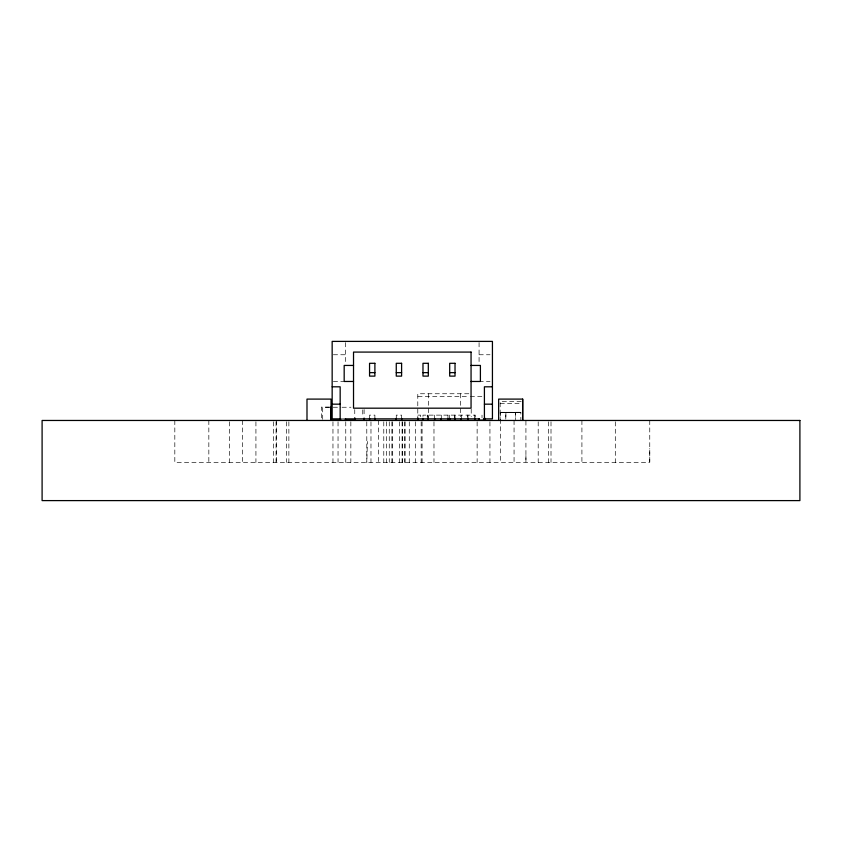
<?xml version="1.0" encoding="UTF-8"?>
<svg xmlns="http://www.w3.org/2000/svg" width="842" height="842" viewBox="0 0 842 842"><rect width="100%" height="100%" fill="white"/><g stroke="black" fill="none" stroke-linecap="round" stroke-linejoin="round"><path stroke-width="0.63" stroke-dasharray="4.21 3.16" d="M515.588 412.464L500.495 412.285L500.495 462.405M525.924 455.417L525.924 462.405L525.924 420.463M174.82 420.463L174.82 462.405L649.761 462.405L649.761 448.428M366.786 421.779L366.807 462.405L367.407 441.44M505.779 419.127L505.926 412.285L505.758 418.958M511.094 412.37L520.851 412.285L520.851 420.432M505.768 412.464L520.851 412.464L514.725 412.401M510.641 412.422L500.495 412.464L506.547 412.454M514.504 412.306L520.851 412.285L500.495 412.285L506.673 412.443M333.369 354.756L345.515 354.756M479.077 354.756L490.002 354.756M333.369 381.468L345.515 381.468M479.077 381.468L490.002 381.468M468.847 393.751L417.79 393.751L417.79 417.927M417.906 396.424L468.973 396.424M470.278 396.424L483.371 396.424M521.187 401.539L500.159 401.539L500.159 420.263M500.159 403.465L521.187 403.465M329.538 407.107L321.36 407.107L321.36 420.463M329.569 407.244L322.697 407.244L322.697 420.337M333.243 407.244L340.831 407.244M342.105 407.244L350.956 407.244M500.159 412.391L521.187 412.391M417.906 415.127L420.568 415.127L420.568 416.906M342.305 418.863L344.441 418.863M505.947 412.285L515.504 412.391L515.525 419.2M649.761 420.463L649.761 462.405M615.302 421.779L615.302 462.405M581.917 420.463L581.917 462.405M551.005 421.779L551.005 462.405M548.521 421.779L548.521 462.405M538.196 421.779L538.196 462.405M515.42 412.285L515.42 420.432M514.062 420.463L514.062 462.405M489.939 421.779L489.939 462.405M482.013 415.127L482.013 417.79M479.077 342.61L479.077 364.66M477.13 421.779L477.13 462.405M475.33 417.264L475.33 415.127L422.979 415.127L422.979 419.4M474.667 415.127L474.667 417.79M471.215 409.023L471.215 416.653M467.984 415.127L467.984 417.79M467.321 415.127L467.321 417.264M461.311 415.127L461.311 417.79M460.532 393.751L460.532 416.653M455.027 415.127L455.027 419.4M454.627 415.127L454.627 417.79M449.691 415.127L449.691 419.4M447.955 415.127L447.955 417.79M441.271 415.127L441.271 417.79M434.598 415.127L434.598 417.79M433.977 421.779L433.977 462.405M428.483 393.751L428.315 419.4M427.915 415.127L427.915 417.79M427.252 415.127L427.252 417.264M422.084 421.779L422.084 462.405M421.168 421.779L421.168 462.405M415.306 421.779L415.306 462.405M409.275 421.779L409.275 462.405M405.128 421.779L405.128 462.405M404.697 421.779L404.697 462.405M402.497 421.779L402.497 462.405M402.076 421.779L402.076 462.405M401.602 418.327L401.602 415.127L396.266 415.127L396.266 418.327M399.487 421.779L399.487 462.405M392.319 421.779L392.319 462.405M391.888 421.779L391.888 462.405M389.267 421.779L389.267 462.405M386.678 421.779L386.678 462.405M383.784 421.779L383.784 462.405M378.363 420.463L378.363 462.405M374.89 418.327L374.89 415.127L369.554 415.127L369.554 418.327M370.975 421.779L370.975 462.405M364.102 409.538L364.102 416.822M362.765 409.865L362.765 416.401M354.756 409.538L354.756 416.822M350.851 421.779L350.851 462.405M345.767 421.779L345.767 462.405M345.515 342.61L345.515 364.66M338.042 421.779L338.042 462.405M332.958 421.779L332.958 462.405M288.869 421.779L288.869 462.405M286.385 421.779L286.385 462.405M276.502 420.463L276.502 462.405M276.06 421.779L276.06 462.405M273.576 421.779L273.576 462.405M255.926 421.779L255.926 462.405M242.664 420.463L242.664 462.405M229.413 421.779L229.413 462.405M208.837 420.463L208.837 462.405"/><path stroke-width="1.26" d="M353.524 365.439L344.178 365.439L344.178 381.468L353.524 381.468M471.057 365.439L480.403 365.439L480.403 381.468L471.057 381.468M369.554 372.648L374.89 372.648M396.266 372.648L401.602 372.648M422.979 372.648L428.315 372.648M449.691 372.648L455.027 372.648M332.158 386.804L340.168 386.804L340.168 420.2M492.433 386.804L484.413 386.804L484.413 420.2L479.077 420.2L479.077 418.863M522.672 399.119L522.672 420.442L522.693 399.097L498.653 399.097L498.653 420.463M332.158 404.171L340.168 404.171M484.413 404.171L492.433 404.171M341.178 418.863L332.158 418.863L332.158 341.399L492.433 341.399L492.433 418.863L483.403 418.863M345.052 418.863L479.53 418.863M330.717 420.337L354.756 420.337M484.687 417.937L484.687 420.463M474.667 418.327L474.667 420.463M467.984 418.327L467.984 420.463M461.311 418.327L461.311 420.463M455.027 418.327L455.027 420.463M454.627 418.327L454.627 420.463M449.691 418.327L449.691 420.463M447.955 418.327L447.955 420.463M441.271 418.327L441.271 420.463M434.598 418.327L434.598 420.463M428.315 418.327L428.315 420.463M422.979 418.327L422.979 420.463M417.79 417.927L417.906 420.463M401.602 418.327L401.602 420.463M396.266 418.327L396.266 420.463M374.89 418.327L374.89 420.463M369.554 418.327L369.554 420.463M364.102 418.042L364.102 420.463M354.756 417.716L354.756 420.463M345.515 418.863L345.515 420.2M331.032 420.463L331.032 399.097L306.993 399.097L306.993 420.463M330.717 407.107L330.717 420.463M471.057 352.082L353.524 352.082L353.524 408.181L471.057 408.181L471.057 352.082M374.89 363.302L369.554 363.302L369.554 376.121L374.89 376.121L374.89 363.302M401.602 363.302L396.266 363.302L396.266 376.121L401.602 376.121L401.602 363.302M428.315 363.302L422.979 363.302L422.979 376.121L428.315 376.121L428.315 363.302M455.027 363.302L449.691 363.302L449.691 376.121L455.027 376.121L455.027 363.302M799.9 420.463L42.1 420.463L42.1 500.601L799.9 500.601L799.9 420.463"/></g></svg>
